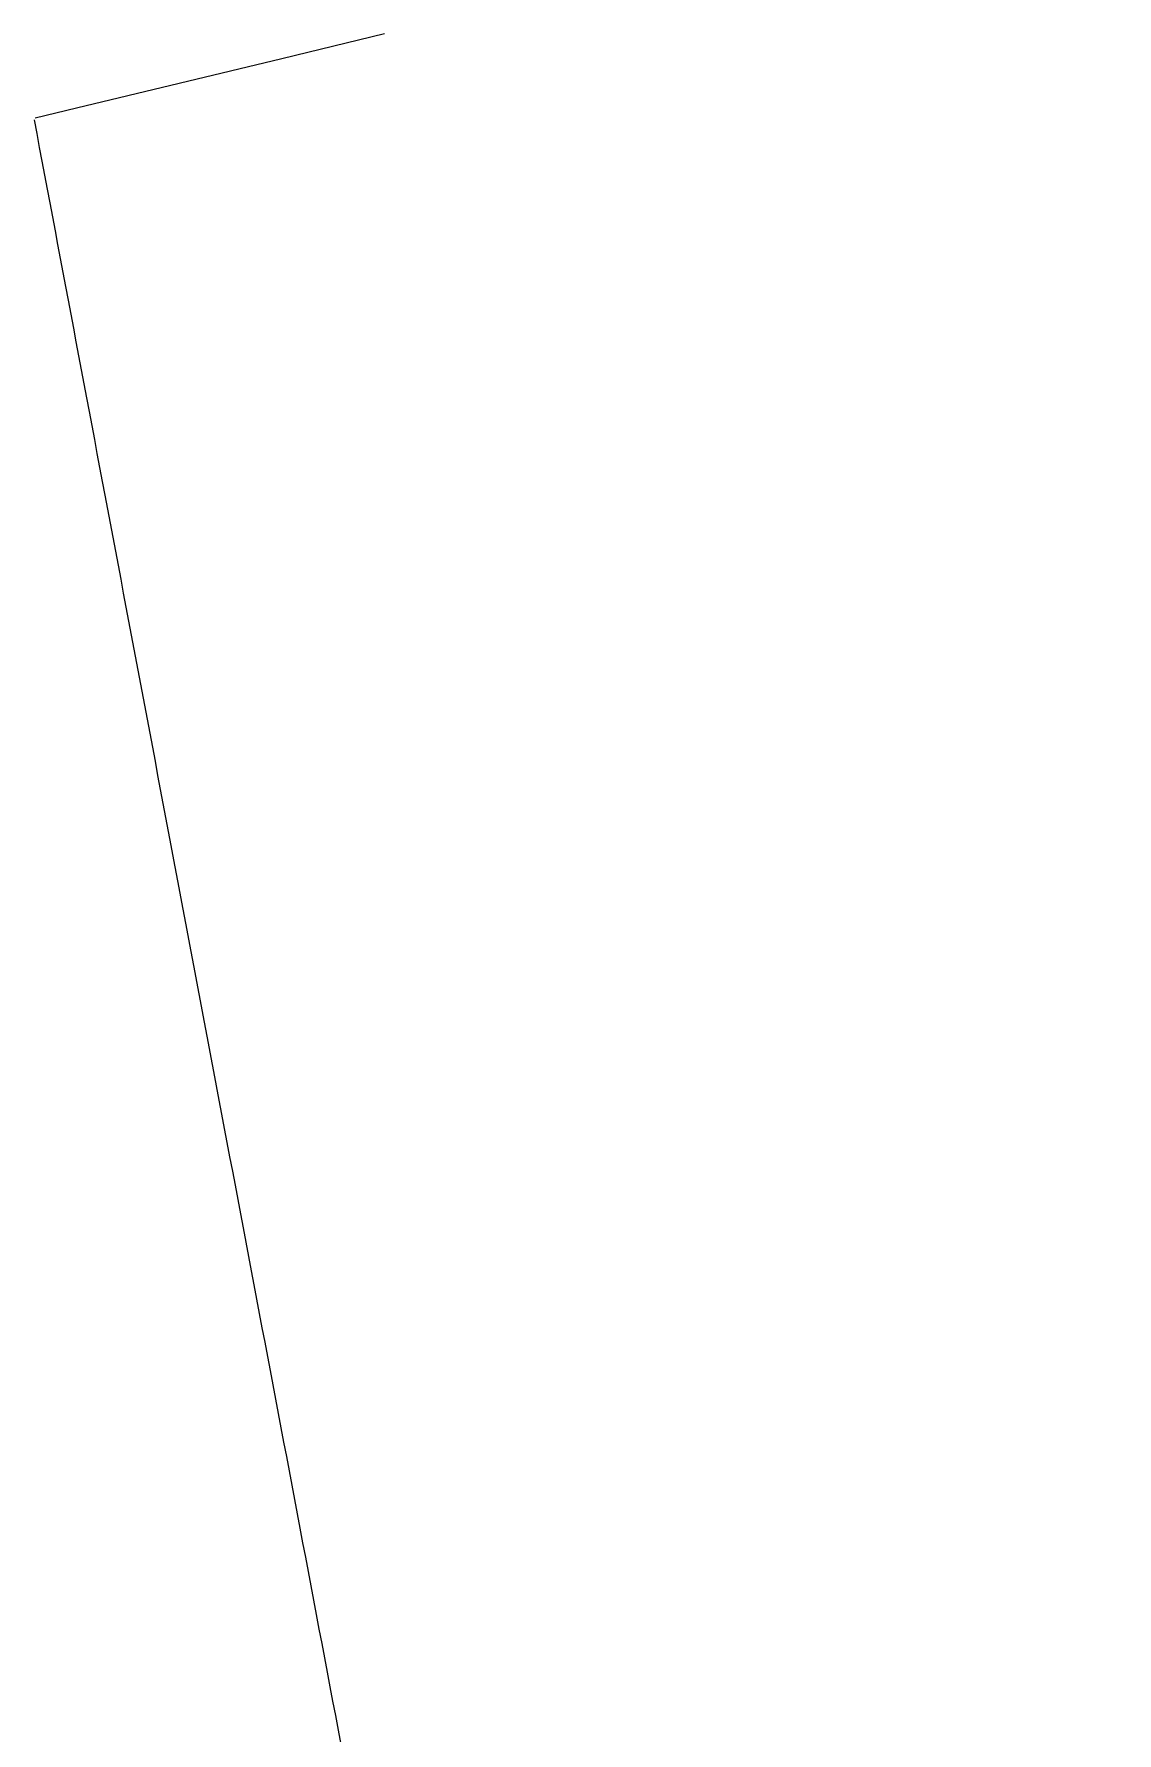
# Model space of a CAD drawing. Header units: metres. Extents: x 311 to 403, y 3 to 1186.
# Drawn here: x 346.00232 to 346.0295, y 1182.7596 to 1182.80225 of the extents above; entities that cross this region are included whole.
import ezdxf

# ---------------------------------------------------------------- set-up
doc = ezdxf.new("R2010")
doc.units = ezdxf.units.M
doc.linetypes.add('JacobsDash', pattern=[0.0045, 0.003, -0.0015])
doc.layers.add('A-FLOR', color=7, linetype='Continuous', lineweight=50)
doc.layers.add('A-FLOR-HDLN', color=7, linetype='JacobsDash', lineweight=18)

msp = doc.modelspace()

# ---------------------------------------------------------------- linework, layer by layer
at = {"layer": 'A-FLOR', "lineweight": 9}
for points, knots in [([(346.002323, 1182.800097), (346.003723, 1182.792668), (346.006535, 1182.777733), (346.010171, 1182.758521), (346.01314, 1182.742875), (346.015359, 1182.731168), (346.017557, 1182.719559), (346.020408, 1182.70442), (346.023653, 1182.686851), (346.027238, 1182.667063), (346.030331, 1182.650141), (346.033073, 1182.635491), (346.036018, 1182.619998), (346.039983, 1182.599456), (346.043977, 1182.578792), (346.046971, 1182.563091), (346.049753, 1182.548261), (346.052906, 1182.531056), (346.056535, 1182.511038), (346.060405, 1182.490024), (346.064713, 1182.467194), (346.069241, 1182.44344), (346.073767, 1182.419712), (346.078135, 1182.396669), (346.082371, 1182.37422), (346.086544, 1182.352024), (346.090677, 1182.329965), (346.094838, 1182.307737), (346.099065, 1182.285232), (346.10469, 1182.255292), (346.108903, 1182.232869), (346.111723, 1182.217883)], [-1, -1, -1, -1, -0.961538, -0.923077, -0.903846, -0.884615, -0.865385, -0.846154, -0.807692, -0.769231, -0.730769, -0.711538, -0.692308, -0.653846, -0.615385, -0.596154, -0.576923, -0.538462, -0.5, -0.461538, -0.423077, -0.384615, -0.346154, -0.307692, -0.269231, -0.230769, -0.192308, -0.153846, -0.115385, -0.076923, 0, 0, 0, 0]), ([(346.045926, 1182.487156), (346.044628, 1182.49412), (346.042108, 1182.507811), (346.038531, 1182.527538), (346.035379, 1182.54474), (346.032598, 1182.559567), (346.029605, 1182.575267), (346.025611, 1182.59593), (346.021645, 1182.616472), (346.0187, 1182.631965), (346.015958, 1182.646615), (346.012865, 1182.663537), (346.00928, 1182.683326), (346.006034, 1182.700899), (346.003182, 1182.716043), (346.000984, 1182.727655), (345.998764, 1182.739361), (345.995796, 1182.755005), (345.992162, 1182.77421), (345.989351, 1182.789138), (345.987952, 1182.796566)], [0.4632142, 0.4632142, 0.4632142, 0.4632142, 0.5, 0.5384615, 0.5769231, 0.5961538, 0.6153846, 0.6538462, 0.6923077, 0.7115385, 0.7307692, 0.7692308, 0.8076923, 0.8461538, 0.8653846, 0.8846154, 0.9038462, 0.9230769, 0.9615385, 1, 1, 1, 1])]:
    msp.add_open_spline(points, degree=3, knots=knots, dxfattribs=at)
at = {"layer": 'A-FLOR-HDLN', "lineweight": 9, "flags": 128}
msp.add_lwpolyline([(346.011115, 1182.802248), (346.008539, 1182.801626), (346.005964, 1182.801004), (346.003388, 1182.800382), (346.002351, 1182.800132)], dxfattribs=at)

doc.saveas('drawing.dxf')
